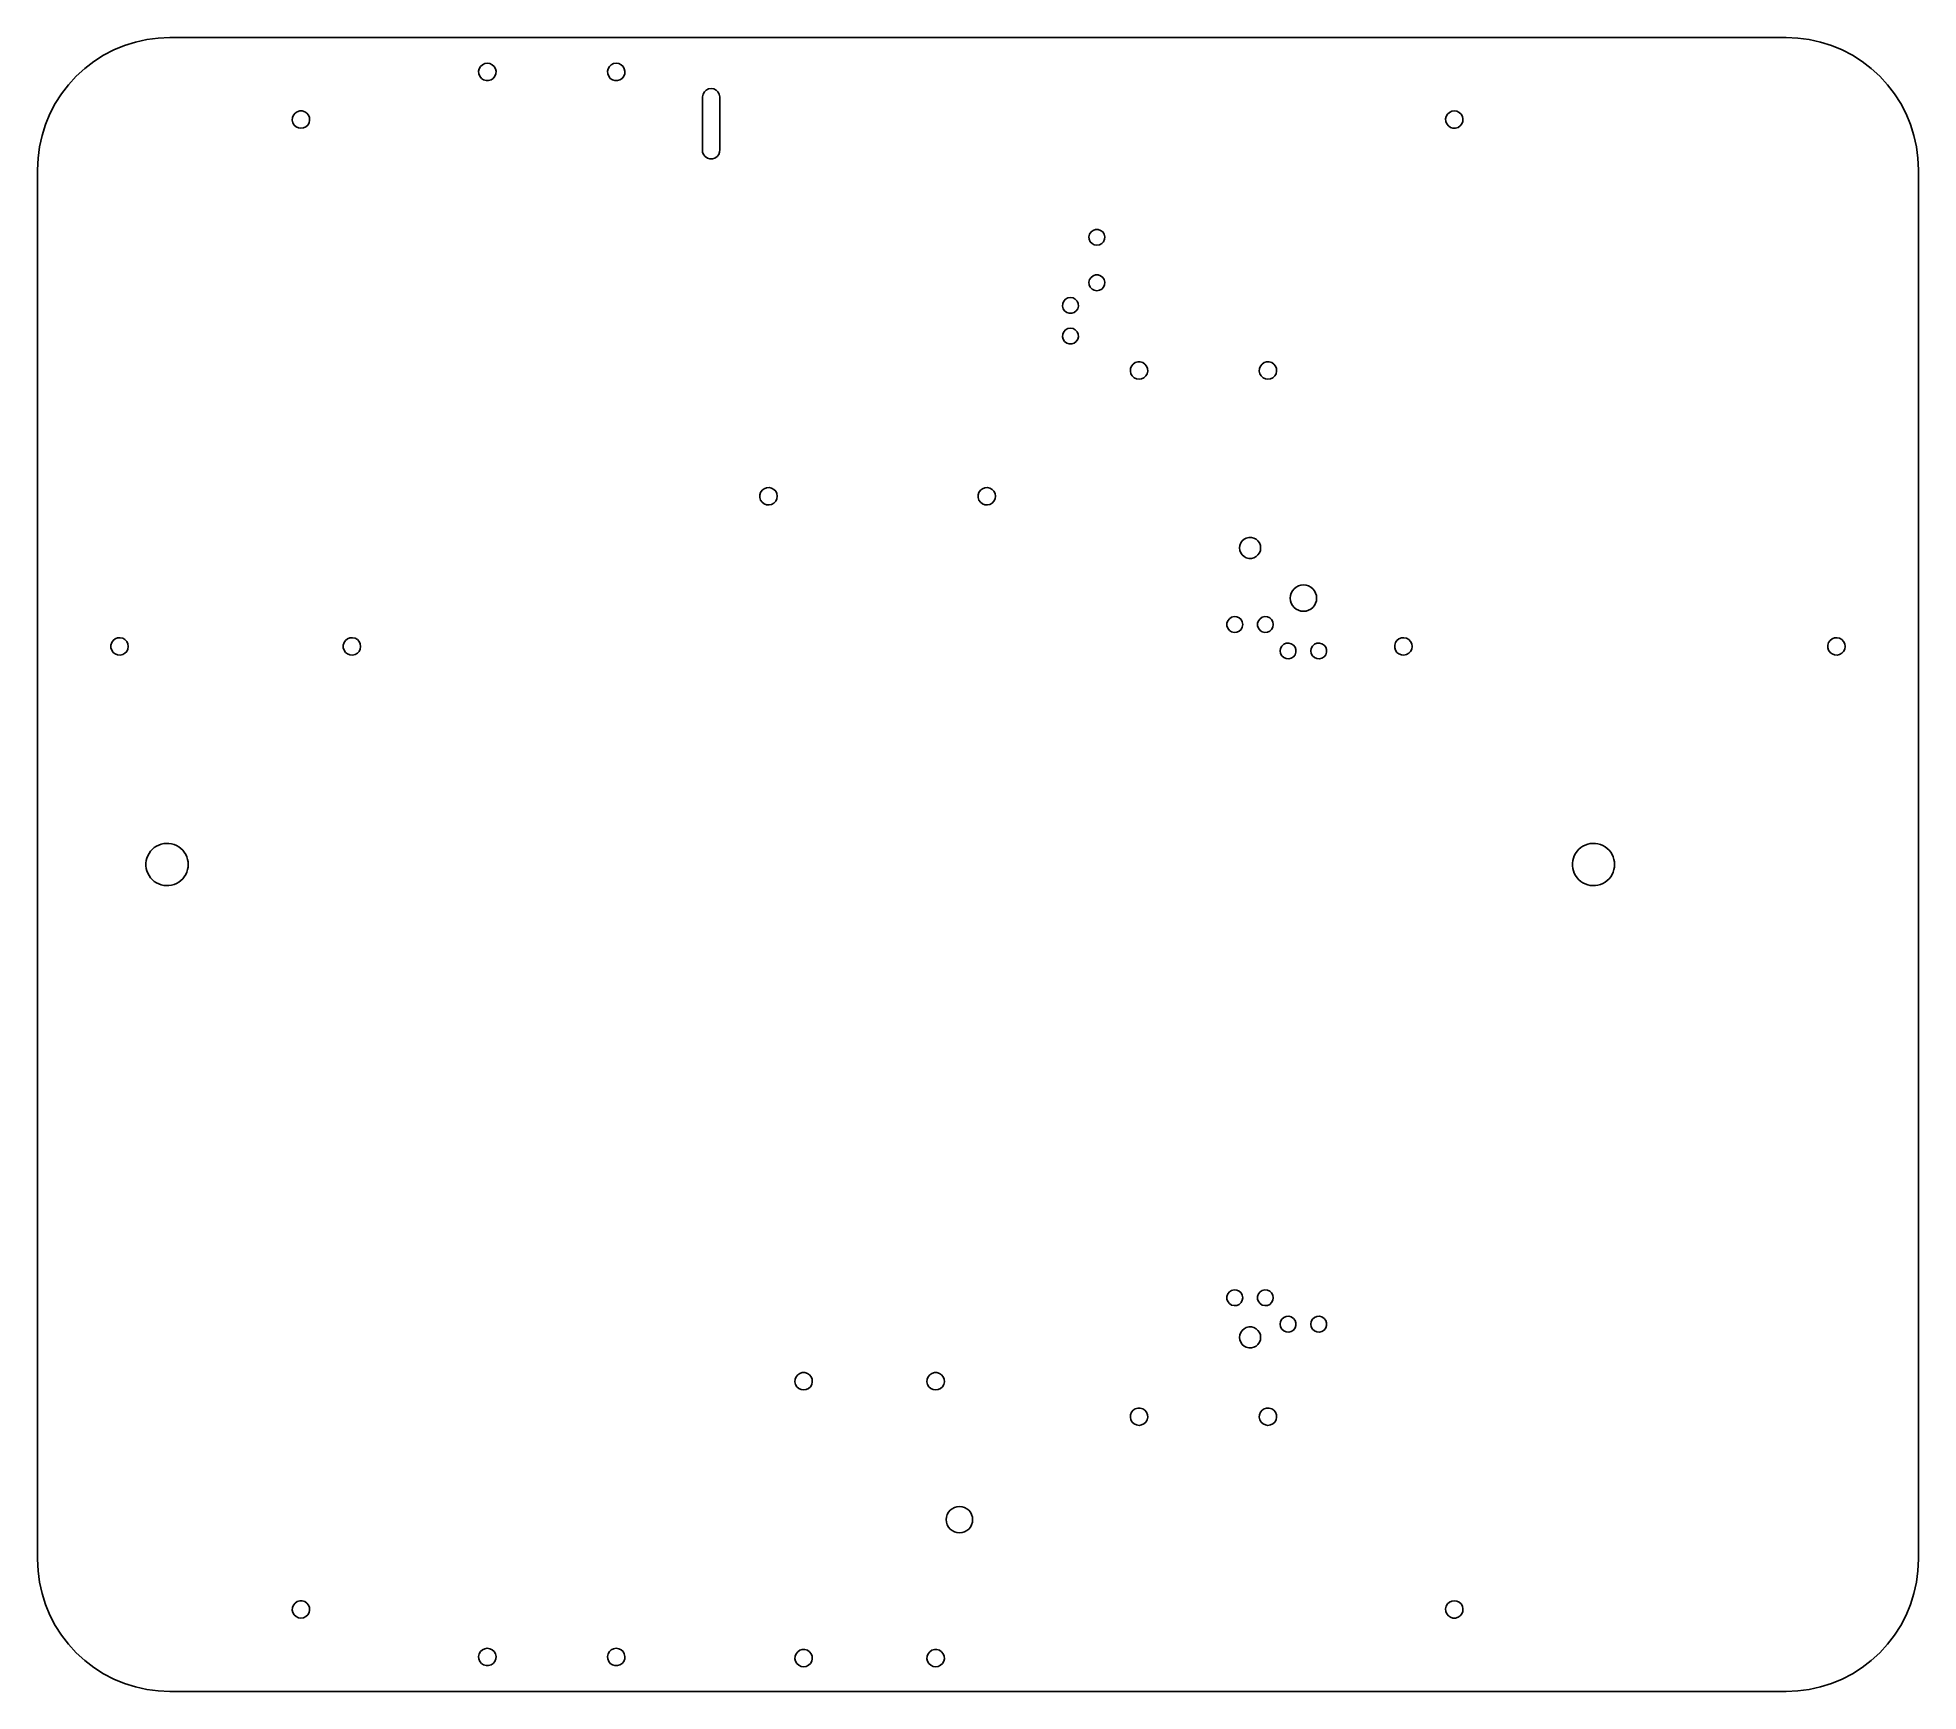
# Model space of a CAD drawing. Header units: metres. Extents: x -178 to 178, y -156 to 156.
import ezdxf

# ---------------------------------------------------------------- set-up
doc = ezdxf.new("R2010")
doc.units = ezdxf.units.M

msp = doc.modelspace()

# ---------------------------------------------------------------- linework, layer by layer
for p, q in [((-165.5, 153.151), (-167.339, 151.979)), ((-163.565, 154.158), (-165.5, 153.151)), ((-161.551, 154.992), (-163.565, 154.158)), ((-159.47, 155.648), (-161.551, 154.992)), ((-157.341, 156.12), (-159.47, 155.648)), ((-155.179, 156.405), (-157.341, 156.12)), ((-153, 156.5), (-155.179, 156.405)), ((153, 156.5), (-153, 156.5)), ((155.179, 156.405), (153, 156.5)), ((157.341, 156.12), (155.179, 156.405)), ((159.47, 155.648), (157.341, 156.12)), ((161.551, 154.992), (159.47, 155.648)), ((163.565, 154.158), (161.551, 154.992)), ((165.5, 153.151), (163.565, 154.158)), ((167.339, 151.979), (165.5, 153.151)), ((-169.07, 150.651), (-170.678, 149.178)), ((-167.339, 151.979), (-169.07, 150.651)), ((-94.5254, 150.123), (-94.4159, 150.603)), ((-94.4886, 149.633), (-94.5254, 150.123)), ((-94.3089, 149.175), (-94.4886, 149.633)), ((-94.4159, 150.603), (-94.17, 151.029)), ((-94.17, 151.029), (-93.8095, 151.363)), ((-93.8095, 151.363), (-93.3663, 151.577)), ((-93.3663, 151.577), (-92.88, 151.65)), ((-92.88, 151.65), (-92.3937, 151.577)), ((-92.3937, 151.577), (-91.9505, 151.363)), ((-91.9505, 151.363), (-91.59, 151.029)), ((-91.59, 151.029), (-91.3441, 150.603)), ((-91.2714, 149.633), (-91.4511, 149.175)), ((-91.3441, 150.603), (-91.2346, 150.123)), ((-91.2346, 150.123), (-91.2714, 149.633)), ((-70.1254, 150.123), (-70.0159, 150.603)), ((-70.0886, 149.633), (-70.1254, 150.123)), ((-69.9089, 149.175), (-70.0886, 149.633)), ((-70.0159, 150.603), (-69.77, 151.029)), ((-69.77, 151.029), (-69.4095, 151.363)), ((-69.4095, 151.363), (-68.9663, 151.577)), ((-68.9663, 151.577), (-68.48, 151.65)), ((-68.48, 151.65), (-67.9937, 151.577)), ((-67.9937, 151.577), (-67.5505, 151.363)), ((-67.5505, 151.363), (-67.19, 151.029)), ((-67.19, 151.029), (-66.9441, 150.603)), ((-66.8714, 149.633), (-67.0511, 149.175)), ((-66.9441, 150.603), (-66.8346, 150.123)), ((-66.8346, 150.123), (-66.8714, 149.633)), ((169.07, 150.651), (167.339, 151.979)), ((170.678, 149.178), (169.07, 150.651)), ((-172.151, 147.57), (-173.479, 145.839)), ((-170.678, 149.178), (-172.151, 147.57)), ((-94.0023, 148.79), (-94.3089, 149.175)), ((-93.5959, 148.513), (-94.0023, 148.79)), ((-93.1259, 148.368), (-93.5959, 148.513)), ((-92.6341, 148.368), (-93.1259, 148.368)), ((-92.1641, 148.513), (-92.6341, 148.368)), ((-91.7577, 148.79), (-92.1641, 148.513)), ((-91.4511, 149.175), (-91.7577, 148.79)), ((-69.6023, 148.79), (-69.9089, 149.175)), ((-69.1959, 148.513), (-69.6023, 148.79)), ((-68.7259, 148.368), (-69.1959, 148.513)), ((-68.2341, 148.368), (-68.7259, 148.368)), ((-67.7641, 148.513), (-68.2341, 148.368)), ((-67.3577, 148.79), (-67.7641, 148.513)), ((-67.0511, 149.175), (-67.3577, 148.79)), ((-52.0459, 145.803), (-51.8, 146.229)), ((-51.8, 146.229), (-51.4395, 146.563)), ((-51.4395, 146.563), (-50.9963, 146.777)), ((-50.9963, 146.777), (-50.51, 146.85)), ((-50.51, 146.85), (-50.0237, 146.777)), ((-50.0237, 146.777), (-49.5805, 146.563)), ((-49.5805, 146.563), (-49.22, 146.229)), ((-49.22, 146.229), (-48.9741, 145.803)), ((172.151, 147.57), (170.678, 149.178)), ((173.479, 145.839), (172.151, 147.57)), ((-174.651, 144), (-175.658, 142.065)), ((-173.479, 145.839), (-174.651, 144)), ((-129.272, 142.2), (-128.866, 142.477)), ((-128.866, 142.477), (-128.396, 142.622)), ((-128.396, 142.622), (-127.904, 142.622)), ((-127.904, 142.622), (-127.434, 142.477)), ((-127.434, 142.477), (-127.028, 142.2)), ((-52.1554, 145.323), (-52.0459, 145.803)), ((-52.1554, 135.323), (-52.1554, 145.323)), ((-48.9741, 145.803), (-48.8646, 145.323)), ((-48.8646, 145.323), (-48.8646, 135.323)), ((89.2205, 142.353), (89.6637, 142.567)), ((89.6637, 142.567), (90.15, 142.64)), ((90.15, 142.64), (90.6363, 142.567)), ((90.6363, 142.567), (91.0795, 142.353)), ((174.651, 144), (173.479, 145.839)), ((175.658, 142.065), (174.651, 144)), ((-176.492, 140.051), (-177.148, 137.97)), ((-175.658, 142.065), (-176.492, 140.051)), ((-129.795, 140.867), (-129.759, 141.357)), ((-129.686, 140.387), (-129.795, 140.867)), ((-129.759, 141.357), (-129.579, 141.815)), ((-129.44, 139.961), (-129.686, 140.387)), ((-129.579, 141.815), (-129.272, 142.2)), ((-129.079, 139.627), (-129.44, 139.961)), ((-128.636, 139.413), (-129.079, 139.627)), ((-128.15, 139.34), (-128.636, 139.413)), ((-127.664, 139.413), (-128.15, 139.34)), ((-127.221, 139.627), (-127.664, 139.413)), ((-126.86, 139.961), (-127.221, 139.627)), ((-127.028, 142.2), (-126.721, 141.815)), ((-126.614, 140.387), (-126.86, 139.961)), ((-126.721, 141.815), (-126.541, 141.357)), ((-126.505, 140.867), (-126.614, 140.387)), ((-126.541, 141.357), (-126.505, 140.867)), ((88.5046, 141.113), (88.6141, 141.593)), ((88.5414, 140.623), (88.5046, 141.113)), ((88.7211, 140.165), (88.5414, 140.623)), ((88.6141, 141.593), (88.86, 142.019)), ((89.0277, 139.78), (88.7211, 140.165)), ((88.86, 142.019), (89.2205, 142.353)), ((89.4341, 139.503), (89.0277, 139.78)), ((89.9041, 139.358), (89.4341, 139.503)), ((90.3959, 139.358), (89.9041, 139.358)), ((90.8659, 139.503), (90.3959, 139.358)), ((91.2723, 139.78), (90.8659, 139.503)), ((91.0795, 142.353), (91.44, 142.019)), ((91.5789, 140.165), (91.2723, 139.78)), ((91.44, 142.019), (91.6859, 141.593)), ((91.7586, 140.623), (91.5789, 140.165)), ((91.6859, 141.593), (91.7954, 141.113)), ((91.7954, 141.113), (91.7586, 140.623)), ((176.492, 140.051), (175.658, 142.065)), ((177.148, 137.97), (176.492, 140.051)), ((-177.62, 135.841), (-177.905, 133.679)), ((-177.148, 137.97), (-177.62, 135.841)), ((-52.1186, 134.833), (-52.1554, 135.323)), ((-48.8646, 135.323), (-48.9014, 134.833)), ((177.62, 135.841), (177.148, 137.97)), ((177.905, 133.679), (177.62, 135.841)), ((-177.905, 133.679), (-178, 131.5)), ((-51.9389, 134.375), (-52.1186, 134.833)), ((-51.6323, 133.99), (-51.9389, 134.375)), ((-51.2259, 133.713), (-51.6323, 133.99)), ((-50.7559, 133.568), (-51.2259, 133.713)), ((-50.2641, 133.568), (-50.7559, 133.568)), ((-49.7941, 133.713), (-50.2641, 133.568)), ((-49.3877, 133.99), (-49.7941, 133.713)), ((-49.0811, 134.375), (-49.3877, 133.99)), ((-48.9014, 134.833), (-49.0811, 134.375)), ((178, 131.5), (177.905, 133.679)), ((-178, 131.5), (-178, -131.5)), ((178, -131.5), (178, 131.5)), ((21.0051, 118.824), (21.1263, 119.303)), ((21.0459, 118.332), (21.0051, 118.824)), ((21.2442, 117.88), (21.0459, 118.332)), ((21.1263, 119.303), (21.3964, 119.716)), ((21.5787, 117.516), (21.2442, 117.88)), ((21.3964, 119.716), (21.7861, 120.019)), ((22.0129, 117.281), (21.5787, 117.516)), ((21.7861, 120.019), (22.2531, 120.18)), ((22.2531, 120.18), (22.7469, 120.18)), ((22.7469, 120.18), (23.2139, 120.019)), ((23.4213, 117.516), (22.987, 117.281)), ((23.2139, 120.019), (23.6036, 119.716)), ((23.7557, 117.88), (23.4213, 117.516)), ((23.6036, 119.716), (23.8737, 119.303)), ((23.9541, 118.332), (23.7557, 117.88)), ((23.8737, 119.303), (23.9949, 118.824)), ((23.9949, 118.824), (23.9541, 118.332)), ((22.5, 117.2), (22.0129, 117.281)), ((22.987, 117.281), (22.5, 117.2)), ((21.0051, 110.224), (21.1263, 110.703)), ((21.1263, 110.703), (21.3964, 111.116)), ((21.3964, 111.116), (21.7861, 111.419)), ((21.7861, 111.419), (22.2531, 111.58)), ((22.2531, 111.58), (22.7469, 111.58)), ((22.7469, 111.58), (23.2139, 111.419)), ((23.2139, 111.419), (23.6036, 111.116)), ((23.6036, 111.116), (23.8737, 110.703)), ((23.8737, 110.703), (23.9949, 110.224)), ((16.2443, 106.62), (16.5787, 106.984)), ((16.5787, 106.984), (17.013, 107.219)), ((17.013, 107.219), (17.5, 107.3)), ((17.5, 107.3), (17.9871, 107.219)), ((17.9871, 107.219), (18.4213, 106.984)), ((18.4213, 106.984), (18.7558, 106.62)), ((21.0459, 109.732), (21.0051, 110.224)), ((21.2442, 109.28), (21.0459, 109.732)), ((21.5787, 108.916), (21.2442, 109.28)), ((22.0129, 108.681), (21.5787, 108.916)), ((22.5, 108.6), (22.0129, 108.681)), ((22.987, 108.681), (22.5, 108.6)), ((23.4213, 108.916), (22.987, 108.681)), ((23.7557, 109.28), (23.4213, 108.916)), ((23.9541, 109.732), (23.7557, 109.28)), ((23.9949, 110.224), (23.9541, 109.732)), ((16.0051, 105.676), (16.0459, 106.168)), ((16.1263, 105.197), (16.0051, 105.676)), ((16.0459, 106.168), (16.2443, 106.62)), ((16.3964, 104.784), (16.1263, 105.197)), ((16.7861, 104.481), (16.3964, 104.784)), ((17.2531, 104.32), (16.7861, 104.481)), ((17.7469, 104.32), (17.2531, 104.32)), ((18.2139, 104.481), (17.7469, 104.32)), ((18.6036, 104.784), (18.2139, 104.481)), ((18.8737, 105.197), (18.6036, 104.784)), ((18.7558, 106.62), (18.9541, 106.168)), ((18.9949, 105.676), (18.8737, 105.197)), ((18.9541, 106.168), (18.9949, 105.676)), ((16.0051, 99.8761), (16.0459, 100.368)), ((16.1263, 99.3975), (16.0051, 99.8761)), ((16.0459, 100.368), (16.2443, 100.82)), ((16.2443, 100.82), (16.5787, 101.184)), ((16.5787, 101.184), (17.013, 101.419)), ((17.013, 101.419), (17.5, 101.5)), ((17.5, 101.5), (17.9871, 101.419)), ((17.9871, 101.419), (18.4213, 101.184)), ((18.4213, 101.184), (18.7558, 100.82)), ((18.7558, 100.82), (18.9541, 100.368)), ((18.9949, 99.8761), (18.8737, 99.3975)), ((18.9541, 100.368), (18.9949, 99.8761)), ((16.3964, 98.9841), (16.1263, 99.3975)), ((16.7861, 98.6808), (16.3964, 98.9841)), ((17.2531, 98.5205), (16.7861, 98.6808)), ((17.7469, 98.5205), (17.2531, 98.5205)), ((18.2139, 98.6808), (17.7469, 98.5205)), ((18.6036, 98.9841), (18.2139, 98.6808)), ((18.8737, 99.3975), (18.6036, 98.9841)), ((28.8346, 93.3767), (28.8714, 93.8672)), ((28.9441, 92.8972), (28.8346, 93.3767)), ((28.8714, 93.8672), (29.0511, 94.325)), ((29.19, 92.4712), (28.9441, 92.8972)), ((29.0511, 94.325), (29.3577, 94.7095)), ((29.3577, 94.7095), (29.7641, 94.9866)), ((29.7641, 94.9866), (30.2341, 95.1316)), ((30.2341, 95.1316), (30.7259, 95.1316)), ((30.7259, 95.1316), (31.1959, 94.9866)), ((31.1959, 94.9866), (31.6023, 94.7095)), ((31.6023, 94.7095), (31.9089, 94.325)), ((32.0159, 92.8972), (31.77, 92.4712)), ((31.9089, 94.325), (32.0886, 93.8672)), ((32.1254, 93.3767), (32.0159, 92.8972)), ((32.0886, 93.8672), (32.1254, 93.3767)), ((53.2346, 93.3767), (53.2714, 93.8672)), ((53.3441, 92.8972), (53.2346, 93.3767)), ((53.2714, 93.8672), (53.4511, 94.325)), ((53.59, 92.4712), (53.3441, 92.8972)), ((53.4511, 94.325), (53.7577, 94.7095)), ((53.7577, 94.7095), (54.1641, 94.9866)), ((54.1641, 94.9866), (54.6341, 95.1316)), ((54.6341, 95.1316), (55.1259, 95.1316)), ((55.1259, 95.1316), (55.5959, 94.9866)), ((55.5959, 94.9866), (56.0023, 94.7095)), ((56.0023, 94.7095), (56.3089, 94.325)), ((56.4159, 92.8972), (56.17, 92.4712)), ((56.3089, 94.325), (56.4886, 93.8672)), ((56.5254, 93.3767), (56.4159, 92.8972)), ((56.4886, 93.8672), (56.5254, 93.3767)), ((29.5505, 92.1367), (29.19, 92.4712)), ((29.9937, 91.9233), (29.5505, 92.1367)), ((30.48, 91.85), (29.9937, 91.9233)), ((30.9663, 91.9233), (30.48, 91.85)), ((31.4095, 92.1367), (30.9663, 91.9233)), ((31.77, 92.4712), (31.4095, 92.1367)), ((53.9505, 92.1367), (53.59, 92.4712)), ((54.3937, 91.9233), (53.9505, 92.1367)), ((54.88, 91.85), (54.3937, 91.9233)), ((55.3663, 91.9233), (54.88, 91.85)), ((55.8095, 92.1367), (55.3663, 91.9233)), ((56.17, 92.4712), (55.8095, 92.1367)), ((-40.485, 71.1289), (-40.0272, 71.3086)), ((-40.0272, 71.3086), (-39.5367, 71.3454)), ((-39.5367, 71.3454), (-39.0572, 71.2359)), ((-39.0572, 71.2359), (-38.6312, 70.99)), ((0.835, 71.1289), (1.29284, 71.3086)), ((1.29284, 71.3086), (1.7833, 71.3454)), ((1.7833, 71.3454), (2.26281, 71.2359)), ((2.26281, 71.2359), (2.68876, 70.99)), ((-41.2916, 69.9459), (-41.1466, 70.4159)), ((-41.2916, 69.4541), (-41.2916, 69.9459)), ((-41.1466, 68.9841), (-41.2916, 69.4541)), ((-41.1466, 70.4159), (-40.8695, 70.8223)), ((-40.8695, 68.5777), (-41.1466, 68.9841)), ((-40.8695, 70.8223), (-40.485, 71.1289)), ((-40.485, 68.2711), (-40.8695, 68.5777)), ((-40.0272, 68.0914), (-40.485, 68.2711)), ((-39.5367, 68.0546), (-40.0272, 68.0914)), ((-39.0572, 68.1641), (-39.5367, 68.0546)), ((-38.6312, 68.41), (-39.0572, 68.1641)), ((-38.6312, 70.99), (-38.2967, 70.6295)), ((-38.2967, 68.7705), (-38.6312, 68.41)), ((-38.2967, 70.6295), (-38.0833, 70.1863)), ((-38.0833, 69.2137), (-38.2967, 68.7705)), ((-38.0833, 70.1863), (-38.01, 69.7)), ((-38.01, 69.7), (-38.0833, 69.2137)), ((0.02843, 69.9459), (0.1734, 70.4159)), ((0.02843, 69.4541), (0.02843, 69.9459)), ((0.1734, 68.9841), (0.02843, 69.4541)), ((0.1734, 70.4159), (0.45046, 70.8223)), ((0.45046, 68.5777), (0.1734, 68.9841)), ((0.45046, 70.8223), (0.835, 71.1289)), ((0.835, 68.2711), (0.45046, 68.5777)), ((1.29284, 68.0914), (0.835, 68.2711)), ((1.7833, 68.0546), (1.29284, 68.0914)), ((2.26281, 68.1641), (1.7833, 68.0546)), ((2.68876, 68.41), (2.26281, 68.1641)), ((2.68876, 70.99), (3.02329, 70.6295)), ((3.02329, 68.7705), (2.68876, 68.41)), ((3.02329, 70.6295), (3.23669, 70.1863)), ((3.23669, 69.2137), (3.02329, 68.7705)), ((3.23669, 70.1863), (3.31, 69.7)), ((3.31, 69.7), (3.23669, 69.2137)), ((49.5581, 60.3986), (49.7291, 60.8494)), ((49.7291, 60.8494), (50.003, 61.2462)), ((50.003, 61.2462), (50.3639, 61.566)), ((50.3639, 61.566), (50.7908, 61.79)), ((50.7908, 61.79), (51.2589, 61.9054)), ((51.2589, 61.9054), (51.7411, 61.9054)), ((51.7411, 61.9054), (52.2092, 61.79)), ((52.2092, 61.79), (52.6361, 61.566)), ((52.6361, 61.566), (52.997, 61.2462)), ((52.997, 61.2462), (53.2709, 60.8494)), ((53.2709, 60.8494), (53.4419, 60.3986)), ((49.5, 59.92), (49.5581, 60.3986)), ((49.5581, 59.4414), (49.5, 59.92)), ((49.7291, 58.9906), (49.5581, 59.4414)), ((50.003, 58.5938), (49.7291, 58.9906)), ((50.3639, 58.274), (50.003, 58.5938)), ((50.7908, 58.05), (50.3639, 58.274)), ((51.2589, 57.9346), (50.7908, 58.05)), ((51.7411, 57.9346), (51.2589, 57.9346)), ((52.2092, 58.05), (51.7411, 57.9346)), ((52.6361, 58.274), (52.2092, 58.05)), ((52.997, 58.5938), (52.6361, 58.274)), ((53.2709, 58.9906), (52.997, 58.5938)), ((53.4419, 59.4414), (53.2709, 58.9906)), ((53.4419, 60.3986), (53.5, 59.92)), ((53.5, 59.92), (53.4419, 59.4414)), ((59.1, 50.42), (59.148, 50.9077)), ((59.148, 49.9323), (59.1, 50.42)), ((59.148, 50.9077), (59.2903, 51.3767)), ((59.2903, 49.4633), (59.148, 49.9323)), ((59.2903, 51.3767), (59.5213, 51.8089)), ((59.5213, 51.8089), (59.8322, 52.1878)), ((59.8322, 52.1878), (60.2111, 52.4987)), ((60.2111, 52.4987), (60.6433, 52.7297)), ((60.6433, 52.7297), (61.1123, 52.872)), ((61.1123, 52.872), (61.6, 52.92)), ((61.6, 52.92), (62.0877, 52.872)), ((62.0877, 52.872), (62.5567, 52.7297)), ((62.5567, 52.7297), (62.9889, 52.4987)), ((62.9889, 52.4987), (63.3678, 52.1878)), ((63.3678, 52.1878), (63.6787, 51.8089)), ((63.6787, 51.8089), (63.9097, 51.3767)), ((63.9097, 51.3767), (64.052, 50.9077)), ((64.052, 49.9323), (63.9097, 49.4633)), ((64.052, 50.9077), (64.1, 50.42)), ((64.1, 50.42), (64.052, 49.9323)), ((47.2808, 46.1339), (47.5841, 46.5236)), ((47.5841, 46.5236), (47.9975, 46.7937)), ((47.9975, 46.7937), (48.4761, 46.9149)), ((48.4761, 46.9149), (48.9682, 46.8741)), ((48.9682, 46.8741), (49.4204, 46.6757)), ((49.4204, 46.6757), (49.7837, 46.3413)), ((49.7837, 46.3413), (50.0187, 45.907)), ((53.0808, 46.1339), (53.3841, 46.5236)), ((53.3841, 46.5236), (53.7975, 46.7937)), ((53.7975, 46.7937), (54.2761, 46.9149)), ((54.2761, 46.9149), (54.7682, 46.8741)), ((54.7682, 46.8741), (55.2204, 46.6757)), ((55.2204, 46.6757), (55.5837, 46.3413)), ((55.5837, 46.3413), (55.8187, 45.907)), ((59.5213, 49.0311), (59.2903, 49.4633)), ((59.8322, 48.6522), (59.5213, 49.0311)), ((60.2111, 48.3413), (59.8322, 48.6522)), ((60.6433, 48.1103), (60.2111, 48.3413)), ((61.1123, 47.968), (60.6433, 48.1103)), ((61.6, 47.92), (61.1123, 47.968)), ((62.0877, 47.968), (61.6, 47.92)), ((62.5567, 48.1103), (62.0877, 47.968)), ((62.9889, 48.3413), (62.5567, 48.1103)), ((63.3678, 48.6522), (62.9889, 48.3413)), ((63.6787, 49.0311), (63.3678, 48.6522)), ((63.9097, 49.4633), (63.6787, 49.0311)), ((-163.315, 42.6989), (-162.857, 42.8786)), ((-162.857, 42.8786), (-162.367, 42.9154)), ((-162.367, 42.9154), (-161.887, 42.8059)), ((-161.887, 42.8059), (-161.461, 42.56)), ((-119.335, 42.6989), (-118.877, 42.8786)), ((-118.877, 42.8786), (-118.387, 42.9154)), ((-118.387, 42.9154), (-117.907, 42.8059)), ((-117.907, 42.8059), (-117.481, 42.56)), ((47.1205, 45.6669), (47.2808, 46.1339)), ((47.1205, 45.1731), (47.1205, 45.6669)), ((47.2808, 44.7061), (47.1205, 45.1731)), ((47.5841, 44.3164), (47.2808, 44.7061)), ((47.9975, 44.0463), (47.5841, 44.3164)), ((48.4761, 43.9251), (47.9975, 44.0463)), ((48.9682, 43.9659), (48.4761, 43.9251)), ((49.4204, 44.1642), (48.9682, 43.9659)), ((49.7837, 44.4987), (49.4204, 44.1642)), ((50.0187, 44.9329), (49.7837, 44.4987)), ((50.0187, 45.907), (50.1, 45.42)), ((50.1, 45.42), (50.0187, 44.9329)), ((52.9205, 45.6669), (53.0808, 46.1339)), ((52.9205, 45.1731), (52.9205, 45.6669)), ((53.0808, 44.7061), (52.9205, 45.1731)), ((53.3841, 44.3164), (53.0808, 44.7061)), ((53.7975, 44.0463), (53.3841, 44.3164)), ((54.2761, 43.9251), (53.7975, 44.0463)), ((54.7682, 43.9659), (54.2761, 43.9251)), ((55.2204, 44.1642), (54.7682, 43.9659)), ((55.5837, 44.4987), (55.2204, 44.1642)), ((55.8187, 44.9329), (55.5837, 44.4987)), ((55.8187, 45.907), (55.9, 45.42)), ((55.9, 45.42), (55.8187, 44.9329)), ((79.685, 42.6989), (80.1428, 42.8786)), ((80.1428, 42.8786), (80.6333, 42.9154)), ((80.6333, 42.9154), (81.1128, 42.8059)), ((81.1128, 42.8059), (81.5388, 42.56)), ((161.665, 42.6989), (162.123, 42.8786)), ((162.123, 42.8786), (162.613, 42.9154)), ((162.613, 42.9154), (163.093, 42.8059)), ((163.093, 42.8059), (163.519, 42.56)), ((-164.122, 41.5159), (-163.977, 41.9859)), ((-164.122, 41.0241), (-164.122, 41.5159)), ((-163.977, 40.5541), (-164.122, 41.0241)), ((-163.977, 41.9859), (-163.7, 42.3923)), ((-163.7, 40.1477), (-163.977, 40.5541)), ((-163.7, 42.3923), (-163.315, 42.6989)), ((-163.315, 39.8411), (-163.7, 40.1477)), ((-162.857, 39.6614), (-163.315, 39.8411)), ((-162.367, 39.6246), (-162.857, 39.6614)), ((-161.887, 39.7341), (-162.367, 39.6246)), ((-161.461, 39.98), (-161.887, 39.7341)), ((-161.461, 42.56), (-161.127, 42.1995)), ((-161.127, 40.3405), (-161.461, 39.98)), ((-161.127, 42.1995), (-160.913, 41.7563)), ((-160.913, 40.7837), (-161.127, 40.3405)), ((-160.913, 41.7563), (-160.84, 41.27)), ((-160.84, 41.27), (-160.913, 40.7837)), ((-120.142, 41.5159), (-119.997, 41.9859)), ((-120.142, 41.0241), (-120.142, 41.5159)), ((-119.997, 40.5541), (-120.142, 41.0241)), ((-119.997, 41.9859), (-119.72, 42.3923)), ((-119.72, 40.1477), (-119.997, 40.5541)), ((-119.72, 42.3923), (-119.335, 42.6989)), ((-119.335, 39.8411), (-119.72, 40.1477)), ((-118.877, 39.6614), (-119.335, 39.8411)), ((-118.387, 39.6246), (-118.877, 39.6614)), ((-117.907, 39.7341), (-118.387, 39.6246)), ((-117.481, 39.98), (-117.907, 39.7341)), ((-117.481, 42.56), (-117.147, 42.1995)), ((-117.147, 40.3405), (-117.481, 39.98)), ((-117.147, 42.1995), (-116.933, 41.7563)), ((-116.933, 40.7837), (-117.147, 40.3405)), ((-116.933, 41.7563), (-116.86, 41.27)), ((-116.86, 41.27), (-116.933, 40.7837)), ((57.2, 40.42), (57.2813, 40.9071)), ((57.2813, 39.933), (57.2, 40.42)), ((57.2813, 40.9071), (57.5163, 41.3413)), ((57.5163, 39.4987), (57.2813, 39.933)), ((57.5163, 41.3413), (57.8796, 41.6758)), ((57.8796, 39.1643), (57.5163, 39.4987)), ((57.8796, 41.6758), (58.3318, 41.8741)), ((58.3318, 38.9659), (57.8796, 39.1643)), ((58.3318, 41.8741), (58.8239, 41.9149)), ((58.8239, 41.9149), (59.3025, 41.7937)), ((59.3025, 41.7937), (59.7159, 41.5236)), ((59.7159, 39.3164), (59.3025, 39.0463)), ((59.7159, 41.5236), (60.0192, 41.1339)), ((60.0192, 39.7061), (59.7159, 39.3164)), ((60.0192, 41.1339), (60.1795, 40.6669)), ((60.1795, 40.1731), (60.0192, 39.7061)), ((60.1795, 40.6669), (60.1795, 40.1731)), ((63, 40.42), (63.0813, 40.9071)), ((63.0813, 39.933), (63, 40.42)), ((63.0813, 40.9071), (63.3163, 41.3413)), ((63.3163, 39.4987), (63.0813, 39.933)), ((63.3163, 41.3413), (63.6796, 41.6758)), ((63.6796, 39.1643), (63.3163, 39.4987)), ((63.6796, 41.6758), (64.1318, 41.8741)), ((64.1318, 38.9659), (63.6796, 39.1643)), ((64.1318, 41.8741), (64.6239, 41.9149)), ((64.6239, 41.9149), (65.1025, 41.7937)), ((65.1025, 41.7937), (65.5159, 41.5236)), ((65.5159, 39.3164), (65.1025, 39.0463)), ((65.5159, 41.5236), (65.8192, 41.1339)), ((65.8192, 39.7061), (65.5159, 39.3164)), ((65.8192, 41.1339), (65.9795, 40.6669)), ((65.9795, 40.1731), (65.8192, 39.7061)), ((65.9795, 40.6669), (65.9795, 40.1731)), ((78.8784, 41.5159), (79.0234, 41.9859)), ((78.8784, 41.0241), (78.8784, 41.5159)), ((79.0234, 40.5541), (78.8784, 41.0241)), ((79.0234, 41.9859), (79.3005, 42.3923)), ((79.3005, 40.1477), (79.0234, 40.5541)), ((79.3005, 42.3923), (79.685, 42.6989)), ((79.685, 39.8411), (79.3005, 40.1477)), ((80.1428, 39.6614), (79.685, 39.8411)), ((80.6333, 39.6246), (80.1428, 39.6614)), ((81.1128, 39.7341), (80.6333, 39.6246)), ((81.5388, 39.98), (81.1128, 39.7341)), ((81.5388, 42.56), (81.8733, 42.1995)), ((81.8733, 40.3405), (81.5388, 39.98)), ((81.8733, 42.1995), (82.0867, 41.7563)), ((82.0867, 40.7837), (81.8733, 40.3405)), ((82.0867, 41.7563), (82.16, 41.27)), ((82.16, 41.27), (82.0867, 40.7837)), ((160.858, 41.5159), (161.003, 41.9859)), ((160.858, 41.0241), (160.858, 41.5159)), ((161.003, 40.5541), (160.858, 41.0241)), ((161.003, 41.9859), (161.28, 42.3923)), ((161.28, 40.1477), (161.003, 40.5541)), ((161.28, 42.3923), (161.665, 42.6989)), ((161.665, 39.8411), (161.28, 40.1477)), ((162.123, 39.6614), (161.665, 39.8411)), ((162.613, 39.6246), (162.123, 39.6614)), ((163.093, 39.7341), (162.613, 39.6246)), ((163.519, 39.98), (163.093, 39.7341)), ((163.519, 42.56), (163.853, 42.1995)), ((163.853, 40.3405), (163.519, 39.98)), ((163.853, 42.1995), (164.067, 41.7563)), ((164.067, 40.7837), (163.853, 40.3405)), ((164.067, 41.7563), (164.14, 41.27)), ((164.14, 41.27), (164.067, 40.7837)), ((58.8239, 38.9251), (58.3318, 38.9659)), ((59.3025, 39.0463), (58.8239, 38.9251)), ((64.6239, 38.9251), (64.1318, 38.9659)), ((65.1025, 39.0463), (64.6239, 38.9251)), ((-155.5, 3.4641), (-155.059, 3.68362)), ((-155.059, 3.68362), (-154.595, 3.8473)), ((-154.595, 3.8473), (-154.114, 3.95266)), ((-154.114, 3.95266), (-153.623, 3.9981)), ((-153.623, 3.9981), (-153.131, 3.98294)), ((-153.131, 3.98294), (-152.644, 3.90739)), ((-152.644, 3.90739), (-152.171, 3.77262)), ((-152.171, 3.77262), (-151.717, 3.58065)), ((-151.717, 3.58065), (-151.291, 3.33441)), ((114.5, 3.4641), (114.941, 3.68362)), ((114.941, 3.68362), (115.405, 3.8473)), ((115.405, 3.8473), (115.886, 3.95266)), ((115.886, 3.95266), (116.377, 3.9981)), ((116.377, 3.9981), (116.869, 3.98294)), ((116.869, 3.98294), (117.356, 3.90739)), ((117.356, 3.90739), (117.829, 3.77262)), ((117.829, 3.77262), (118.283, 3.58065)), ((118.283, 3.58065), (118.709, 3.33441)), ((-157.492, 0.24624), (-157.432, 0.735)), ((-157.492, -0.24624), (-157.492, 0.24624)), ((-157.432, 0.735), (-157.312, 1.21261)), ((-157.312, 1.21261), (-157.134, 1.67184)), ((-157.134, 1.67184), (-156.901, 2.10573)), ((-156.901, 2.10573), (-156.616, 2.5077)), ((-156.616, 2.5077), (-156.285, 2.87165)), ((-156.285, 2.87165), (-155.911, 3.19207)), ((-155.911, 3.19207), (-155.5, 3.4641)), ((-151.291, 3.33441), (-150.898, 3.03762)), ((-150.898, 3.03762), (-150.544, 2.69478)), ((-150.544, 2.69478), (-150.235, 2.3111)), ((-150.235, 2.3111), (-149.976, 1.89237)), ((-149.976, 1.89237), (-149.77, 1.44497)), ((-149.77, 1.44497), (-149.621, 0.97566)), ((-149.621, 0.97566), (-149.53, 0.49155)), ((-149.53, 0.49155), (-149.5, 0)), ((-149.5, 0), (-149.53, -0.49155)), ((112.508, 0.24624), (112.568, 0.735)), ((112.508, -0.24624), (112.508, 0.24624)), ((112.568, 0.735), (112.688, 1.21261)), ((112.688, 1.21261), (112.866, 1.67184)), ((112.866, 1.67184), (113.099, 2.10573)), ((113.099, 2.10573), (113.384, 2.5077)), ((113.384, 2.5077), (113.715, 2.87165)), ((113.715, 2.87165), (114.089, 3.19207)), ((114.089, 3.19207), (114.5, 3.4641)), ((118.709, 3.33441), (119.102, 3.03762)), ((119.102, 3.03762), (119.456, 2.69478)), ((119.456, 2.69478), (119.765, 2.3111)), ((119.765, 2.3111), (120.024, 1.89237)), ((120.024, 1.89237), (120.23, 1.44497)), ((120.23, 1.44497), (120.379, 0.97566)), ((120.379, 0.97566), (120.47, 0.49155)), ((120.47, 0.49155), (120.5, 0)), ((120.5, 0), (120.47, -0.49155)), ((-157.432, -0.735), (-157.492, -0.24624)), ((-157.312, -1.21261), (-157.432, -0.735)), ((-157.134, -1.67184), (-157.312, -1.21261)), ((-156.901, -2.10573), (-157.134, -1.67184)), ((-156.616, -2.5077), (-156.901, -2.10573)), ((-156.285, -2.87165), (-156.616, -2.5077)), ((-155.911, -3.19207), (-156.285, -2.87165)), ((-155.5, -3.4641), (-155.911, -3.19207)), ((-155.059, -3.68362), (-155.5, -3.4641)), ((-151.291, -3.33441), (-151.717, -3.58065)), ((-150.898, -3.03762), (-151.291, -3.33441)), ((-150.544, -2.69478), (-150.898, -3.03762)), ((-150.235, -2.3111), (-150.544, -2.69478)), ((-149.976, -1.89237), (-150.235, -2.3111)), ((-149.77, -1.44497), (-149.976, -1.89237)), ((-149.621, -0.97566), (-149.77, -1.44497)), ((-149.53, -0.49155), (-149.621, -0.97566)), ((112.568, -0.735), (112.508, -0.24624)), ((112.688, -1.21261), (112.568, -0.735)), ((112.866, -1.67184), (112.688, -1.21261)), ((113.099, -2.10573), (112.866, -1.67184)), ((113.384, -2.5077), (113.099, -2.10573)), ((113.715, -2.87165), (113.384, -2.5077)), ((114.089, -3.19207), (113.715, -2.87165)), ((114.5, -3.4641), (114.089, -3.19207)), ((114.941, -3.68362), (114.5, -3.4641)), ((118.709, -3.33441), (118.283, -3.58065)), ((119.102, -3.03762), (118.709, -3.33441)), ((119.456, -2.69478), (119.102, -3.03762)), ((119.765, -2.3111), (119.456, -2.69478)), ((120.024, -1.89237), (119.765, -2.3111)), ((120.23, -1.44497), (120.024, -1.89237)), ((120.379, -0.97566), (120.23, -1.44497)), ((120.47, -0.49155), (120.379, -0.97566)), ((-154.595, -3.8473), (-155.059, -3.68362)), ((-154.114, -3.95266), (-154.595, -3.8473)), ((-153.623, -3.9981), (-154.114, -3.95266)), ((-153.131, -3.98294), (-153.623, -3.9981)), ((-152.644, -3.90739), (-153.131, -3.98294)), ((-152.171, -3.77262), (-152.644, -3.90739)), ((-151.717, -3.58065), (-152.171, -3.77262)), ((115.405, -3.8473), (114.941, -3.68362)), ((115.886, -3.95266), (115.405, -3.8473)), ((116.377, -3.9981), (115.886, -3.95266)), ((116.869, -3.98294), (116.377, -3.9981)), ((117.356, -3.90739), (116.869, -3.98294)), ((117.829, -3.77262), (117.356, -3.90739)), ((118.283, -3.58065), (117.829, -3.77262)), ((47.1205, -81.7531), (47.2808, -81.2861)), ((47.1205, -82.2469), (47.1205, -81.7531)), ((47.2808, -81.2861), (47.5841, -80.8964)), ((47.5841, -80.8964), (47.9975, -80.6263)), ((47.9975, -80.6263), (48.4761, -80.5051)), ((48.4761, -80.5051), (48.9682, -80.5459)), ((48.9682, -80.5459), (49.4204, -80.7443)), ((49.4204, -80.7443), (49.7837, -81.0787)), ((49.7837, -81.0787), (50.0187, -81.513)), ((50.0187, -81.513), (50.1, -82)), ((52.9205, -81.7531), (53.0808, -81.2861)), ((52.9205, -82.2469), (52.9205, -81.7531)), ((53.0808, -81.2861), (53.3841, -80.8964)), ((53.3841, -80.8964), (53.7975, -80.6263)), ((53.7975, -80.6263), (54.2761, -80.5051)), ((54.2761, -80.5051), (54.7682, -80.5459)), ((54.7682, -80.5459), (55.2204, -80.7443)), ((55.2204, -80.7443), (55.5837, -81.0787)), ((55.5837, -81.0787), (55.8187, -81.513)), ((55.8187, -81.513), (55.9, -82)), ((47.2808, -82.7139), (47.1205, -82.2469)), ((47.5841, -83.1036), (47.2808, -82.7139)), ((47.9975, -83.3737), (47.5841, -83.1036)), ((48.4761, -83.4949), (47.9975, -83.3737)), ((48.9682, -83.4541), (48.4761, -83.4949)), ((49.4204, -83.2558), (48.9682, -83.4541)), ((49.7837, -82.9213), (49.4204, -83.2558)), ((50.0187, -82.4871), (49.7837, -82.9213)), ((50.1, -82), (50.0187, -82.4871)), ((53.0808, -82.7139), (52.9205, -82.2469)), ((53.3841, -83.1036), (53.0808, -82.7139)), ((53.7975, -83.3737), (53.3841, -83.1036)), ((54.2761, -83.4949), (53.7975, -83.3737)), ((54.7682, -83.4541), (54.2761, -83.4949)), ((55.2204, -83.2558), (54.7682, -83.4541)), ((55.5837, -82.9213), (55.2204, -83.2558)), ((55.8187, -82.4871), (55.5837, -82.9213)), ((55.9, -82), (55.8187, -82.4871)), ((49.5581, -89.0214), (49.7291, -88.5706)), ((49.7291, -88.5706), (50.003, -88.1738)), ((50.003, -88.1738), (50.3639, -87.854)), ((50.3639, -87.854), (50.7908, -87.63)), ((50.7908, -87.63), (51.2589, -87.5146)), ((51.2589, -87.5146), (51.7411, -87.5146)), ((51.7411, -87.5146), (52.2092, -87.63)), ((52.2092, -87.63), (52.6361, -87.854)), ((52.6361, -87.854), (52.997, -88.1738)), ((52.997, -88.1738), (53.2709, -88.5706)), ((53.2709, -88.5706), (53.4419, -89.0214)), ((57.2, -87), (57.2813, -86.5129)), ((57.2813, -87.487), (57.2, -87)), ((57.2813, -86.5129), (57.5163, -86.0787)), ((57.5163, -87.9213), (57.2813, -87.487)), ((57.5163, -86.0787), (57.8796, -85.7442)), ((57.8796, -88.2557), (57.5163, -87.9213)), ((57.8796, -85.7442), (58.3318, -85.5459)), ((58.3318, -88.4541), (57.8796, -88.2557)), ((58.3318, -85.5459), (58.8239, -85.5051)), ((58.8239, -88.4949), (58.3318, -88.4541)), ((58.8239, -85.5051), (59.3025, -85.6263)), ((59.3025, -88.3737), (58.8239, -88.4949)), ((59.3025, -85.6263), (59.7159, -85.8964)), ((59.7159, -88.1036), (59.3025, -88.3737)), ((59.7159, -85.8964), (60.0192, -86.2861)), ((60.0192, -87.7139), (59.7159, -88.1036)), ((60.0192, -86.2861), (60.1795, -86.7531)), ((60.1795, -87.2469), (60.0192, -87.7139)), ((60.1795, -86.7531), (60.1795, -87.2469)), ((63, -87), (63.0813, -86.5129)), ((63.0813, -87.487), (63, -87)), ((63.0813, -86.5129), (63.3163, -86.0787)), ((63.3163, -87.9213), (63.0813, -87.487)), ((63.3163, -86.0787), (63.6796, -85.7442)), ((63.6796, -88.2557), (63.3163, -87.9213)), ((63.6796, -85.7442), (64.1318, -85.5459)), ((64.1318, -88.4541), (63.6796, -88.2557)), ((64.1318, -85.5459), (64.6239, -85.5051)), ((64.6239, -88.4949), (64.1318, -88.4541)), ((64.6239, -85.5051), (65.1025, -85.6263)), ((65.1025, -88.3737), (64.6239, -88.4949)), ((65.1025, -85.6263), (65.5159, -85.8964)), ((65.5159, -88.1036), (65.1025, -88.3737)), ((65.5159, -85.8964), (65.8192, -86.2861)), ((65.8192, -87.7139), (65.5159, -88.1036)), ((65.8192, -86.2861), (65.9795, -86.7531)), ((65.9795, -87.2469), (65.8192, -87.7139)), ((65.9795, -86.7531), (65.9795, -87.2469)), ((49.5, -89.5), (49.5581, -89.0214)), ((49.5581, -89.9786), (49.5, -89.5)), ((49.7291, -90.4294), (49.5581, -89.9786)), ((50.003, -90.8262), (49.7291, -90.4294)), ((50.3639, -91.146), (50.003, -90.8262)), ((50.7908, -91.37), (50.3639, -91.146)), ((51.2589, -91.4854), (50.7908, -91.37)), ((51.7411, -91.4854), (51.2589, -91.4854)), ((52.2092, -91.37), (51.7411, -91.4854)), ((52.6361, -91.146), (52.2092, -91.37)), ((52.997, -90.8262), (52.6361, -91.146)), ((53.2709, -90.4294), (52.997, -90.8262)), ((53.4419, -89.9786), (53.2709, -90.4294)), ((53.4419, -89.0214), (53.5, -89.5)), ((53.5, -89.5), (53.4419, -89.9786)), ((-34.6554, -97.9233), (-34.6186, -97.4328)), ((-34.5459, -98.4028), (-34.6554, -97.9233)), ((-34.6186, -97.4328), (-34.4389, -96.975)), ((-34.3, -98.8288), (-34.5459, -98.4028)), ((-34.4389, -96.975), (-34.1323, -96.5905)), ((-33.9395, -99.1633), (-34.3, -98.8288)), ((-34.1323, -96.5905), (-33.7259, -96.3134)), ((-33.4963, -99.3767), (-33.9395, -99.1633)), ((-33.7259, -96.3134), (-33.2559, -96.1684)), ((-33.01, -99.45), (-33.4963, -99.3767)), ((-33.2559, -96.1684), (-32.7641, -96.1684)), ((-32.5237, -99.3767), (-33.01, -99.45)), ((-32.7641, -96.1684), (-32.2941, -96.3134)), ((-32.0805, -99.1633), (-32.5237, -99.3767)), ((-32.2941, -96.3134), (-31.8877, -96.5905)), ((-31.72, -98.8288), (-32.0805, -99.1633)), ((-31.8877, -96.5905), (-31.5811, -96.975)), ((-31.4741, -98.4028), (-31.72, -98.8288)), ((-31.5811, -96.975), (-31.4014, -97.4328)), ((-31.3646, -97.9233), (-31.4741, -98.4028)), ((-31.4014, -97.4328), (-31.3646, -97.9233)), ((-9.65539, -97.9233), (-9.61863, -97.4328)), ((-9.54594, -98.4028), (-9.65539, -97.9233)), ((-9.61863, -97.4328), (-9.43894, -96.975)), ((-9.30002, -98.8288), (-9.54594, -98.4028)), ((-9.43894, -96.975), (-9.13229, -96.5905)), ((-8.93948, -99.1633), (-9.30002, -98.8288)), ((-9.13229, -96.5905), (-8.72591, -96.3134)), ((-8.49635, -99.3767), (-8.93948, -99.1633)), ((-8.72591, -96.3134), (-8.25592, -96.1684)), ((-8.01, -99.45), (-8.49635, -99.3767)), ((-8.25592, -96.1684), (-7.76408, -96.1684)), ((-7.52365, -99.3767), (-8.01, -99.45)), ((-7.76408, -96.1684), (-7.29409, -96.3134)), ((-7.08052, -99.1633), (-7.52365, -99.3767)), ((-7.29409, -96.3134), (-6.88772, -96.5905)), ((-6.71998, -98.8288), (-7.08052, -99.1633)), ((-6.88772, -96.5905), (-6.58106, -96.975)), ((-6.47406, -98.4028), (-6.71998, -98.8288)), ((-6.58106, -96.975), (-6.40137, -97.4328)), ((-6.36461, -97.9233), (-6.47406, -98.4028)), ((-6.40137, -97.4328), (-6.36461, -97.9233)), ((29.3577, -103.29), (29.7641, -103.013)), ((29.7641, -103.013), (30.2341, -102.868)), ((30.2341, -102.868), (30.7259, -102.868)), ((30.7259, -102.868), (31.1959, -103.013)), ((31.1959, -103.013), (31.6023, -103.29)), ((53.7577, -103.29), (54.1641, -103.013)), ((54.1641, -103.013), (54.6341, -102.868)), ((54.6341, -102.868), (55.1259, -102.868)), ((55.1259, -102.868), (55.5959, -103.013)), ((55.5959, -103.013), (56.0023, -103.29)), ((28.8346, -104.623), (28.8714, -104.133)), ((28.9441, -105.103), (28.8346, -104.623)), ((28.8714, -104.133), (29.0511, -103.675)), ((29.19, -105.529), (28.9441, -105.103)), ((29.0511, -103.675), (29.3577, -103.29)), ((29.5505, -105.863), (29.19, -105.529)), ((29.9937, -106.077), (29.5505, -105.863)), ((30.48, -106.15), (29.9937, -106.077)), ((30.9663, -106.077), (30.48, -106.15)), ((31.4095, -105.863), (30.9663, -106.077)), ((31.77, -105.529), (31.4095, -105.863)), ((31.6023, -103.29), (31.9089, -103.675)), ((32.0159, -105.103), (31.77, -105.529)), ((31.9089, -103.675), (32.0886, -104.133)), ((32.1254, -104.623), (32.0159, -105.103)), ((32.0886, -104.133), (32.1254, -104.623)), ((53.2346, -104.623), (53.2714, -104.133)), ((53.3441, -105.103), (53.2346, -104.623)), ((53.2714, -104.133), (53.4511, -103.675)), ((53.59, -105.529), (53.3441, -105.103)), ((53.4511, -103.675), (53.7577, -103.29)), ((53.9505, -105.863), (53.59, -105.529)), ((54.3937, -106.077), (53.9505, -105.863)), ((54.88, -106.15), (54.3937, -106.077)), ((55.3663, -106.077), (54.88, -106.15)), ((55.8095, -105.863), (55.3663, -106.077)), ((56.17, -105.529), (55.8095, -105.863)), ((56.0023, -103.29), (56.3089, -103.675)), ((56.4159, -105.103), (56.17, -105.529)), ((56.3089, -103.675), (56.4886, -104.133)), ((56.5254, -104.623), (56.4159, -105.103)), ((56.4886, -104.133), (56.5254, -104.623)), ((-6.01, -124), (-5.96196, -123.512)), ((-5.96196, -124.488), (-6.01, -124)), ((-5.96196, -123.512), (-5.8197, -123.043)), ((-5.8197, -124.957), (-5.96196, -124.488)), ((-5.8197, -123.043), (-5.58867, -122.611)), ((-5.58867, -122.611), (-5.27777, -122.232)), ((-5.27777, -122.232), (-4.89892, -121.921)), ((-4.89892, -121.921), (-4.46671, -121.69)), ((-4.46671, -121.69), (-3.99773, -121.548)), ((-3.99773, -121.548), (-3.51, -121.5)), ((-3.51, -121.5), (-3.02227, -121.548)), ((-3.02227, -121.548), (-2.55329, -121.69)), ((-2.55329, -121.69), (-2.12107, -121.921)), ((-2.12107, -121.921), (-1.74223, -122.232)), ((-1.74223, -122.232), (-1.43133, -122.611)), ((-1.43133, -122.611), (-1.2003, -123.043)), ((-1.2003, -123.043), (-1.05804, -123.512)), ((-1.05804, -124.488), (-1.2003, -124.957)), ((-1.05804, -123.512), (-1.01, -124)), ((-1.01, -124), (-1.05804, -124.488)), ((-5.58867, -125.389), (-5.8197, -124.957)), ((-5.27777, -125.768), (-5.58867, -125.389)), ((-4.89892, -126.079), (-5.27777, -125.768)), ((-4.46671, -126.31), (-4.89892, -126.079)), ((-3.99773, -126.452), (-4.46671, -126.31)), ((-3.51, -126.5), (-3.99773, -126.452)), ((-3.02227, -126.452), (-3.51, -126.5)), ((-2.55329, -126.31), (-3.02227, -126.452)), ((-2.12107, -126.079), (-2.55329, -126.31)), ((-1.74223, -125.768), (-2.12107, -126.079)), ((-1.43133, -125.389), (-1.74223, -125.768)), ((-1.2003, -124.957), (-1.43133, -125.389)), ((-178, -131.5), (-177.905, -133.679)), ((177.905, -133.679), (178, -131.5)), ((-177.905, -133.679), (-177.62, -135.841)), ((177.62, -135.841), (177.905, -133.679)), ((-177.62, -135.841), (-177.148, -137.97)), ((-177.148, -137.97), (-176.492, -140.051)), ((176.492, -140.051), (177.148, -137.97)), ((177.148, -137.97), (177.62, -135.841)), ((-176.492, -140.051), (-175.658, -142.065)), ((-175.658, -142.065), (-174.651, -144)), ((-129.795, -141.113), (-129.759, -140.623)), ((-129.686, -141.593), (-129.795, -141.113)), ((-129.759, -140.623), (-129.579, -140.165)), ((-129.44, -142.019), (-129.686, -141.593)), ((-129.579, -140.165), (-129.272, -139.78)), ((-129.079, -142.353), (-129.44, -142.019)), ((-129.272, -139.78), (-128.866, -139.503)), ((-128.636, -142.567), (-129.079, -142.353)), ((-128.866, -139.503), (-128.396, -139.358)), ((-128.396, -139.358), (-127.904, -139.358)), ((-127.904, -139.358), (-127.434, -139.503)), ((-127.221, -142.353), (-127.664, -142.567)), ((-127.434, -139.503), (-127.028, -139.78)), ((-126.86, -142.019), (-127.221, -142.353)), ((-127.028, -139.78), (-126.721, -140.165)), ((-126.614, -141.593), (-126.86, -142.019)), ((-126.721, -140.165), (-126.541, -140.623)), ((-126.505, -141.113), (-126.614, -141.593)), ((-126.541, -140.623), (-126.505, -141.113)), ((88.5046, -140.867), (88.6141, -140.387)), ((88.5414, -141.357), (88.5046, -140.867)), ((88.7211, -141.815), (88.5414, -141.357)), ((88.6141, -140.387), (88.86, -139.961)), ((89.0277, -142.2), (88.7211, -141.815)), ((88.86, -139.961), (89.2205, -139.627)), ((89.4341, -142.477), (89.0277, -142.2)), ((89.2205, -139.627), (89.6637, -139.413)), ((89.6637, -139.413), (90.15, -139.34)), ((90.15, -139.34), (90.6363, -139.413)), ((90.6363, -139.413), (91.0795, -139.627)), ((91.2723, -142.2), (90.8659, -142.477)), ((91.0795, -139.627), (91.44, -139.961)), ((91.5789, -141.815), (91.2723, -142.2)), ((91.44, -139.961), (91.6859, -140.387)), ((91.7586, -141.357), (91.5789, -141.815)), ((91.6859, -140.387), (91.7954, -140.867)), ((91.7954, -140.867), (91.7586, -141.357)), ((174.651, -144), (175.658, -142.065)), ((175.658, -142.065), (176.492, -140.051)), ((-174.651, -144), (-173.479, -145.839)), ((-173.479, -145.839), (-172.151, -147.57)), ((-128.15, -142.64), (-128.636, -142.567)), ((-127.664, -142.567), (-128.15, -142.64)), ((89.9041, -142.622), (89.4341, -142.477)), ((90.3959, -142.622), (89.9041, -142.622)), ((90.8659, -142.477), (90.3959, -142.622)), ((172.151, -147.57), (173.479, -145.839)), ((173.479, -145.839), (174.651, -144)), ((-172.151, -147.57), (-170.678, -149.178)), ((-170.678, -149.178), (-169.07, -150.651)), ((-94.5254, -149.877), (-94.4159, -149.397)), ((-94.4159, -149.397), (-94.17, -148.971)), ((-94.17, -148.971), (-93.8095, -148.637)), ((-93.8095, -148.637), (-93.3663, -148.423)), ((-93.3663, -148.423), (-92.88, -148.35)), ((-92.88, -148.35), (-92.3937, -148.423)), ((-92.3937, -148.423), (-91.9505, -148.637)), ((-91.9505, -148.637), (-91.59, -148.971)), ((-91.59, -148.971), (-91.3441, -149.397)), ((-91.3441, -149.397), (-91.2346, -149.877)), ((-70.1254, -149.877), (-70.0159, -149.397)), ((-70.0159, -149.397), (-69.77, -148.971)), ((-69.77, -148.971), (-69.4095, -148.637)), ((-69.4095, -148.637), (-68.9663, -148.423)), ((-68.9663, -148.423), (-68.48, -148.35)), ((-68.48, -148.35), (-67.9937, -148.423)), ((-67.9937, -148.423), (-67.5505, -148.637)), ((-67.5505, -148.637), (-67.19, -148.971)), ((-67.19, -148.971), (-66.9441, -149.397)), ((-66.9441, -149.397), (-66.8346, -149.877)), ((-34.6186, -149.833), (-34.4389, -149.375)), ((-34.4389, -149.375), (-34.1323, -148.99)), ((-34.1323, -148.99), (-33.7259, -148.713)), ((-33.7259, -148.713), (-33.2559, -148.568)), ((-33.2559, -148.568), (-32.7641, -148.568)), ((-32.7641, -148.568), (-32.2941, -148.713)), ((-32.2941, -148.713), (-31.8877, -148.99)), ((-31.8877, -148.99), (-31.5811, -149.375)), ((-31.5811, -149.375), (-31.4014, -149.833)), ((-9.61863, -149.833), (-9.43894, -149.375)), ((-9.43894, -149.375), (-9.13229, -148.99)), ((-9.13229, -148.99), (-8.72591, -148.713)), ((-8.72591, -148.713), (-8.25592, -148.568)), ((-8.25592, -148.568), (-7.76408, -148.568)), ((-7.76408, -148.568), (-7.29409, -148.713)), ((-7.29409, -148.713), (-6.88772, -148.99)), ((-6.88772, -148.99), (-6.58106, -149.375)), ((-6.58106, -149.375), (-6.40137, -149.833)), ((169.07, -150.651), (170.678, -149.178)), ((170.678, -149.178), (172.151, -147.57)), ((-169.07, -150.651), (-167.339, -151.979)), ((-167.339, -151.979), (-165.5, -153.151)), ((-94.4886, -150.367), (-94.5254, -149.877)), ((-94.3089, -150.825), (-94.4886, -150.367)), ((-94.0023, -151.21), (-94.3089, -150.825)), ((-93.5959, -151.487), (-94.0023, -151.21)), ((-93.1259, -151.632), (-93.5959, -151.487)), ((-92.6341, -151.632), (-93.1259, -151.632)), ((-92.1641, -151.487), (-92.6341, -151.632)), ((-91.7577, -151.21), (-92.1641, -151.487)), ((-91.4511, -150.825), (-91.7577, -151.21)), ((-91.2714, -150.367), (-91.4511, -150.825)), ((-91.2346, -149.877), (-91.2714, -150.367)), ((-70.0886, -150.367), (-70.1254, -149.877)), ((-69.9089, -150.825), (-70.0886, -150.367)), ((-69.6023, -151.21), (-69.9089, -150.825)), ((-69.1959, -151.487), (-69.6023, -151.21)), ((-68.7259, -151.632), (-69.1959, -151.487)), ((-68.2341, -151.632), (-68.7259, -151.632)), ((-67.7641, -151.487), (-68.2341, -151.632)), ((-67.3577, -151.21), (-67.7641, -151.487)), ((-67.0511, -150.825), (-67.3577, -151.21)), ((-66.8714, -150.367), (-67.0511, -150.825)), ((-66.8346, -149.877), (-66.8714, -150.367)), ((-34.6554, -150.323), (-34.6186, -149.833)), ((-34.5459, -150.803), (-34.6554, -150.323)), ((-34.3, -151.229), (-34.5459, -150.803)), ((-33.9395, -151.563), (-34.3, -151.229)), ((-33.4963, -151.777), (-33.9395, -151.563)), ((-33.01, -151.85), (-33.4963, -151.777)), ((-32.5237, -151.777), (-33.01, -151.85)), ((-32.0805, -151.563), (-32.5237, -151.777)), ((-31.72, -151.229), (-32.0805, -151.563)), ((-31.4741, -150.803), (-31.72, -151.229)), ((-31.3646, -150.323), (-31.4741, -150.803)), ((-31.4014, -149.833), (-31.3646, -150.323)), ((-9.65539, -150.323), (-9.61863, -149.833)), ((-9.54594, -150.803), (-9.65539, -150.323)), ((-9.30002, -151.229), (-9.54594, -150.803)), ((-8.93948, -151.563), (-9.30002, -151.229)), ((-8.49635, -151.777), (-8.93948, -151.563)), ((-8.01, -151.85), (-8.49635, -151.777)), ((-7.52365, -151.777), (-8.01, -151.85)), ((-7.08052, -151.563), (-7.52365, -151.777)), ((-6.71998, -151.229), (-7.08052, -151.563)), ((-6.47406, -150.803), (-6.71998, -151.229)), ((-6.36461, -150.323), (-6.47406, -150.803)), ((-6.40137, -149.833), (-6.36461, -150.323)), ((165.5, -153.151), (167.339, -151.979)), ((167.339, -151.979), (169.07, -150.651)), ((-165.5, -153.151), (-163.565, -154.158)), ((-163.565, -154.158), (-161.551, -154.992)), ((-161.551, -154.992), (-159.47, -155.648)), ((-159.47, -155.648), (-157.341, -156.12)), ((-157.341, -156.12), (-155.179, -156.405)), ((-155.179, -156.405), (-153, -156.5)), ((-153, -156.5), (153, -156.5)), ((153, -156.5), (155.179, -156.405)), ((155.179, -156.405), (157.341, -156.12)), ((157.341, -156.12), (159.47, -155.648)), ((159.47, -155.648), (161.551, -154.992)), ((161.551, -154.992), (163.565, -154.158)), ((163.565, -154.158), (165.5, -153.151))]:
    msp.add_line(p, q)

doc.saveas('drawing.dxf')
